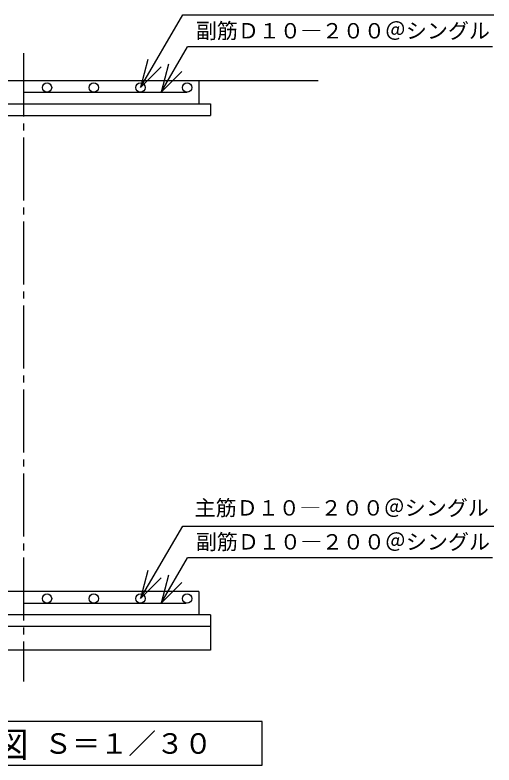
# Model space of a CAD drawing. Units: millimetres, scale not verified. Extents: x -8910 to 8910, y -6308 to 6308.
# Drawn here: x 862 to 2913, y -118 to 3095 of the extents above; entities that cross this region are included whole.
import ezdxf
from ezdxf.enums import TextEntityAlignment as Align

# ---------------------------------------------------------------- set-up
doc = ezdxf.new("R2010")
doc.units = ezdxf.units.MM
doc.header["$LTSCALE"] = 30
doc.linetypes.add('CHAIN2', pattern=[12, 9, -1, 1, -1])
doc.layers.add('0-0_製作', color=5, linetype='Continuous', lineweight=25)
doc.layers.add('0-2_機器', color=2, linetype='Continuous', lineweight=25)
doc.styles.add('ＭＳ ゴシック', font='')
doc.styles.get('ＭＳ ゴシック').set_extended_font_data('MS Gothic')

msp = doc.modelspace()

# ---------------------------------------------------------------- linework, layer by layer
at = {"layer": '0-0_製作', "color": 4}
for p, q in [((1399.21, 2783.77), (1581.49, 3094.63)), ((1581.49, 3094.63), (2913.43, 3094.63)), ((1487.52, 2763.77), (1600.62, 2958.98)), ((1601.06, 2959.23), (2907.72, 2959.23)), ((1399.21, 594.77), (1581.5, 905.63)), ((1581.5, 905.63), (2913.43, 905.63)), ((1487.52, 574.77), (1600.63, 769.98)), ((1601.06, 770.23), (2907.72, 770.23))]:
    msp.add_line(p, q, dxfattribs=at)
for points in [[(1431.56, 2904.51), (1399.21, 2783.77), (1487.6, 2872.16)], [(1519.87, 2884.51), (1487.52, 2763.77), (1575.91, 2852.16)], [(1431.57, 715.51), (1399.21, 594.77), (1487.6, 683.16)], [(1519.87, 695.51), (1487.52, 574.77), (1575.91, 663.16)]]:
    msp.add_lwpolyline(points, dxfattribs=at)
at = {"layer": '0-0_製作', "color": 3}
for centre in [(999.21, 2783.77), (1199.21, 2783.77), (1399.21, 2783.77), (1599.21, 2783.77), (999.21, 594.77), (1199.21, 594.77), (1399.21, 594.77), (1599.21, 594.77)]:
    msp.add_circle(centre, 20, dxfattribs=at)
at = {"layer": '0-2_機器', "linetype": 'CHAIN2'}
msp.add_line((899.21, 2930.56), (899.21, 239.61), dxfattribs=at)
at = {"layer": '0-2_機器'}
for p, q in [((-278.17, 2813.77), (2159.81, 2813.77)), ((1649.21, 2813.77), (1649.21, 2713.77)), ((99.21, 2713.77), (1699.21, 2713.77)), ((1699.21, 2713.77), (1699.21, 2663.77)), ((99.21, 2663.77), (1699.21, 2663.77)), ((1649.22, 624.77), (149.21, 624.77)), ((1649.22, 624.77), (1649.22, 524.15)), ((1699.22, 524.77), (99.21, 524.77)), ((1699.22, 474.77), (99.21, 474.77))]:
    msp.add_line(p, q, dxfattribs=at)
at = {"layer": '0-2_機器', "color": 3}
for p, q in [((899.21, 2763.77), (1599.56, 2763.77)), ((899.22, 574.77), (1595.51, 574.77))]:
    msp.add_line(p, q, dxfattribs=at)
at = {"layer": '0-2_機器'}
msp.add_lwpolyline([(1699.22, 524.77), (1699.22, 374.15), (99.21, 374.15)], dxfattribs=at)
at = {"layer": '0-2_機器', "color": 3}
msp.add_lwpolyline([(1921.23, -117.89), (1921.23, 68.42), (-360.36, 68.42), (-360.36, -117.89)], close=True, dxfattribs=at)

# ---------------------------------------------------------------- texts
at = {"layer": '0-0_製作', "color": 4, "style": 'ＭＳ ゴシック'}
for s, p in [('副筋Ｄ１０―２００＠シングル\u3000', (1636.39, 2974.23)), ('主筋Ｄ１０―２００＠シングル\u3000', (1631.5, 930.63)), ('副筋Ｄ１０―２００＠シングル\u3000', (1636.39, 785.23))]:
    msp.add_text(s, height=65.98, dxfattribs=at).set_placement(p, align=Align.BOTTOM_LEFT)
at = {"layer": '0-2_機器', "color": 4, "style": 'ＭＳ ゴシック'}
for s, height, p in [('Ｂ－Ｂ断面配筋図', 110, (-279.11, -117.86)), ('Ｓ＝１／３０', 87.98, (986.7, -96.19))]:
    msp.add_text(s, height=height, dxfattribs=at).set_placement(p, align=Align.BOTTOM_LEFT)

doc.saveas('drawing.dxf')
